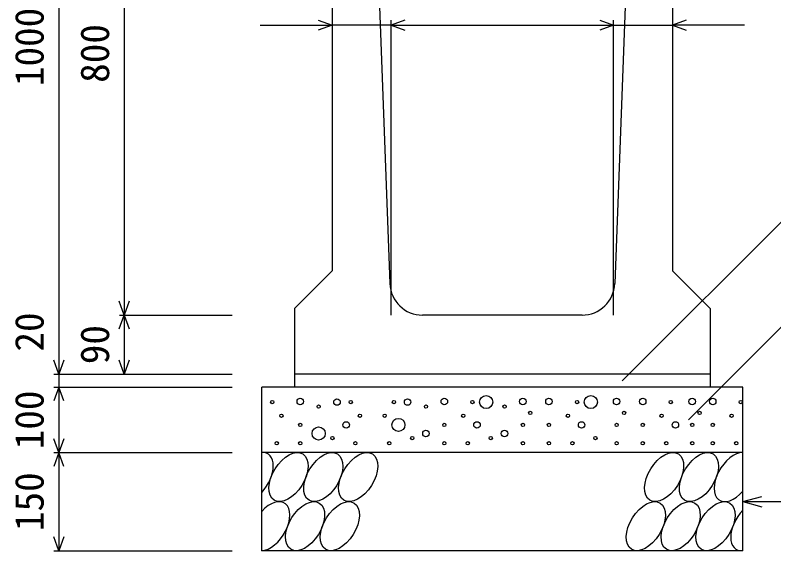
# Model space of a CAD drawing. Units: millimetres, scale not verified. Extents: x -25200 to 25200, y -8910 to 8910.
# Drawn here: x 17362 to 18521, y 557 to 1380 of the extents above; entities that cross this region are included whole.
import ezdxf
from ezdxf.enums import TextEntityAlignment as Align

# ---------------------------------------------------------------- set-up
doc = ezdxf.new("R2010")
doc.units = ezdxf.units.MM
doc.header["$LTSCALE"] = 30
for name, color, linetype, lineweight in [('0-0_DIM', 7, 'Continuous', 25), ('0-2_HATCH', 6, 'Continuous', 25), ('0-5_OUTLINE', 3, 'Continuous', 25)]:
    doc.layers.add(name, color=color, linetype=linetype, lineweight=lineweight)
doc.styles.add('ＭＳ ゴシック', font='')
doc.styles.get('ＭＳ ゴシック').set_extended_font_data('MS Gothic')

msp = doc.modelspace()

# ---------------------------------------------------------------- linework, layer by layer
at = {"layer": '0-0_DIM'}
for p, q in [((17428.6, 1832.11), (17428.6, 832.11)), ((17528.6, 1722.11), (17528.6, 922.11)), ((17936.1, 922.11), (17936.1, 1372.9)), ((18276.1, 922.11), (18276.1, 1372.9)), ((17736.28, 1365.4), (17846.1, 1365.4)), ((17936.1, 1365.4), (17846.1, 1365.4)), ((17936.1, 1365.4), (18276.1, 1365.4)), ((18276.1, 1365.4), (18366.1, 1365.4)), ((18475.91, 1365.4), (18366.1, 1365.4)), ((18604.17, 1136.35), (18289.29, 821.47)), ((17521.1, 922.11), (17693.6, 922.11)), ((17528.6, 922.11), (17528.6, 832.11)), ((18554.17, 925.76), (18390.51, 762.11)), ((17421.1, 832.11), (17693.6, 832.11)), ((17421.1, 812.11), (17693.6, 812.11)), ((17421.1, 712.11), (17693.6, 712.11)), ((17428.6, 712.11), (17428.6, 562.11)), ((18473.6, 637.11), (18502.57, 644.87)), ((18473.6, 637.11), (18906.91, 637.11)), ((18473.6, 637.11), (18502.57, 629.34)), ((17421.1, 562.11), (17693.6, 562.11))]:
    msp.add_line(p, q, dxfattribs=at)
for points in [[(17824.95, 1373.1), (17846.1, 1365.4), (17824.95, 1357.7)], [(17957.24, 1373.1), (17936.1, 1365.4), (17957.24, 1357.7)], [(18254.95, 1373.1), (18276.1, 1365.4), (18254.95, 1357.7)], [(18387.24, 1373.1), (18366.1, 1365.4), (18387.24, 1357.7)], [(17536.29, 943.25), (17528.6, 922.11), (17520.9, 943.25)], [(17520.9, 900.96), (17528.6, 922.11), (17536.29, 900.96)], [(17436.29, 853.25), (17428.6, 832.11), (17420.9, 853.25)], [(17536.29, 853.25), (17528.6, 832.11), (17520.9, 853.25)], [(17428.6, 832.11), (17428.6, 812.11), (17428.6, 712.11)], [(17436.29, 790.96), (17428.6, 812.11), (17420.9, 790.96)], [(17436.29, 733.25), (17428.6, 712.11), (17420.9, 733.25)], [(17436.29, 690.96), (17428.6, 712.11), (17420.9, 690.96)], [(17436.29, 583.25), (17428.6, 562.11), (17420.9, 583.25)]]:
    msp.add_lwpolyline(points, dxfattribs=at)
at = {"layer": '0-2_HATCH'}
for centre, radius in [((17754.6, 789.29), 2.5), ((17797.49, 790.16), 5), ((17853.57, 789.29), 5), ((17874.6, 789.29), 2.5), ((17940.45, 789.29), 2.5), ((17961.48, 789.29), 5), ((18017.56, 790.16), 5), ((18060.45, 789.29), 2.5), ((18081.48, 789.29), 10), ((18137.56, 790.16), 5), ((18177.4, 790.16), 5), ((18220.3, 789.29), 2.5), ((18241.33, 789.29), 10), ((18280.81, 790.16), 5), ((18320.66, 790.16), 5), ((18363.55, 789.29), 2.5), ((18396.25, 790.16), 5), ((18427.59, 790.16), 5), ((18470.48, 789.29), 2.5), ((17825.53, 782.28), 2.5), ((17989.52, 782.28), 2.5), ((18109.52, 782.28), 2.5), ((17768.62, 768.27), 2.5), ((17888.62, 768.27), 2.5), ((17926.43, 768.27), 2.5), ((18046.43, 768.27), 2.5), ((18148.9, 772.59), 2.5), ((18206.28, 768.27), 2.5), ((18292.15, 772.59), 2.5), ((18349.53, 768.27), 2.5), ((18407.59, 772.59), 2.5), ((18456.46, 768.27), 2.5), ((17797.49, 754.27), 2.5), ((17867.59, 754.27), 5), ((17947.46, 754.27), 10), ((18017.56, 754.27), 2.5), ((18067.46, 754.27), 5), ((18137.56, 754.27), 2.5), ((18177.4, 754.27), 2.5), ((18227.31, 754.27), 5), ((18280.81, 754.27), 2.5), ((18320.66, 754.27), 2.5), ((18370.56, 754.27), 5), ((18396.25, 754.27), 2.5), ((18427.59, 754.27), 2.5), ((17825.53, 741.14), 10), ((17989.52, 741.14), 5), ((18109.52, 741.14), 5), ((17846.56, 734.13), 2.5), ((17968.49, 734.13), 2.5), ((18088.49, 734.13), 2.5), ((18248.34, 734.13), 2.5), ((17761.61, 726.25), 2.5), ((17797.49, 726.25), 2.5), ((17881.61, 726.25), 2.5), ((17933.44, 726.25), 2.5), ((18017.56, 726.25), 2.5), ((18053.44, 726.25), 2.5), ((18137.56, 726.25), 2.5), ((18177.4, 726.25), 2.5), ((18213.29, 726.25), 2.5), ((18280.81, 726.25), 2.5), ((18320.66, 726.25), 2.5), ((18356.54, 726.25), 2.5), ((18396.25, 726.25), 2.5), ((18427.59, 726.25), 2.5), ((18463.47, 726.25), 2.5)]:
    msp.add_circle(centre, radius, dxfattribs=at)
for centre, start_param, end_param in [((17726.23, 674.59), 4.385593, 6.6745444), ((18459.74, 674.59), 0.3357715, 4.4411806), ((17751.55, 599.6), 3.5111464, 7.548991), ((18485.06, 599.6), 1.2110787, 3.5658734)]:
    msp.add_ellipse(centre, major_axis=(21.81, 35.31), ratio=0.5792, start_param=start_param, end_param=end_param, dxfattribs=at)
for centre in [(17779.44, 674.59), (17832.65, 674.59), (17885.86, 674.59), (18353.32, 674.59), (18406.53, 674.59), (17804.76, 599.6), (17857.97, 599.6), (18325.43, 599.6), (18378.64, 599.6), (18431.85, 599.6)]:
    msp.add_ellipse(centre, major_axis=(21.81, 35.31), ratio=0.5792, dxfattribs=at)
at = {"layer": '0-5_OUTLINE'}
for p, q in [((17906.1, 1722.11), (17934.29, 970.23)), ((18306.1, 1722.11), (18277.9, 970.23)), ((17846.1, 1602.11), (17846.1, 989.61)), ((18366.1, 1602.11), (18366.1, 989.61)), ((17788.6, 932.11), (17846.1, 989.61)), ((18423.6, 932.11), (18366.1, 989.61)), ((17788.6, 932.11), (17788.6, 812.11)), ((18423.6, 932.11), (18423.6, 812.11)), ((18227.94, 922.11), (17984.26, 922.11)), ((18423.6, 832.11), (17788.6, 832.11)), ((18473.6, 812.11), (17738.6, 812.11)), ((18473.6, 562.11), (18473.6, 812.11)), ((18473.6, 712.11), (17738.6, 712.11))]:
    msp.add_line(p, q, dxfattribs=at)
msp.add_lwpolyline([(18473.6, 562.11), (17738.6, 562.11), (17738.6, 812.11)], dxfattribs=at)
for centre, start, end in [((17984.26, 972.11), 182.14758, 270), ((18227.94, 972.11), 270, 357.8524)]:
    msp.add_arc(centre, 50, start, end, dxfattribs=at)

# ---------------------------------------------------------------- texts
at = {"layer": '0-0_DIM', "style": 'ＭＳ ゴシック'}
for s, p in [('1000', (17418.6, 1272.11)), ('800', (17518.6, 1277.11)), ('20', (17418.6, 866.42)), ('90', (17518.6, 847.11)), ('100', (17418.6, 717.11)), ('150', (17418.6, 592.11))]:
    msp.add_text(s, height=43.99, rotation=90, dxfattribs=at).set_placement(p, align=Align.BOTTOM_LEFT)

doc.saveas('drawing.dxf')
